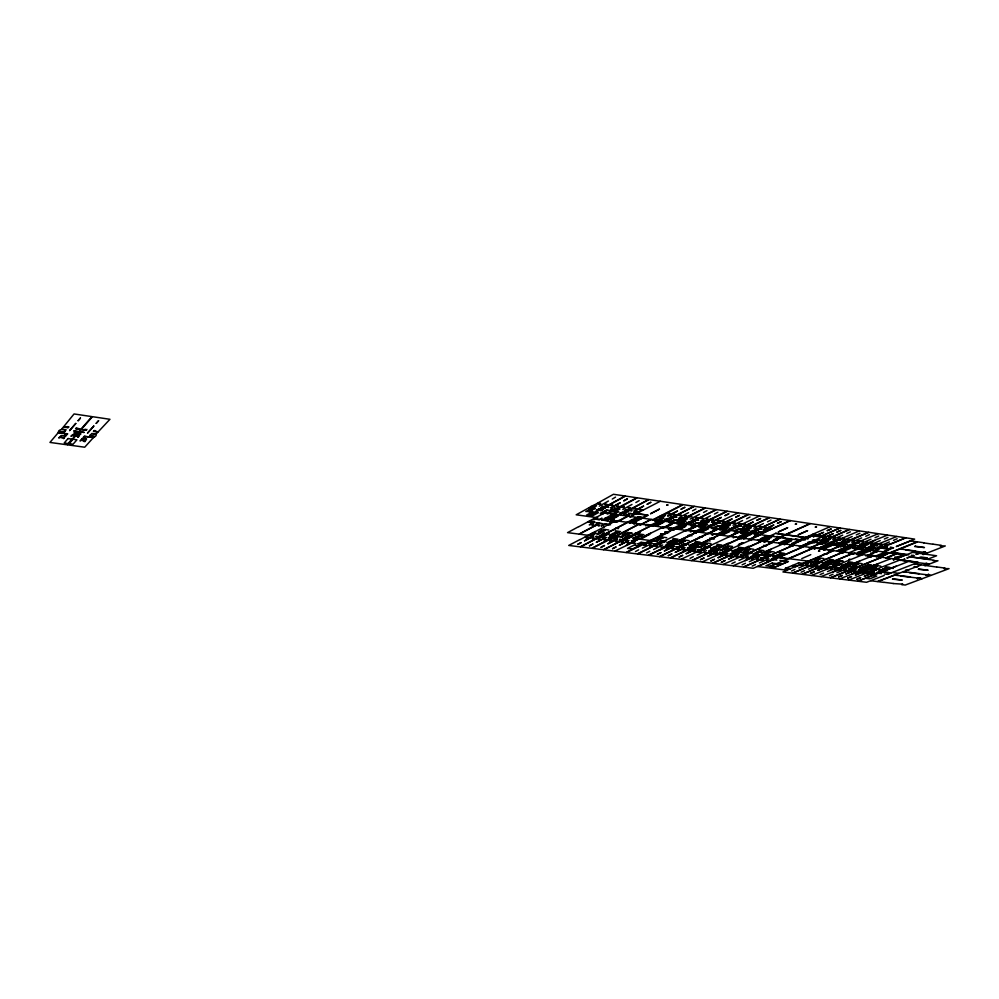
<?xml version="1.0" encoding="UTF-8"?>
<svg xmlns="http://www.w3.org/2000/svg" width="999" height="999" viewBox="0 0 999 999"><rect width="100%" height="100%" fill="white"/><g stroke="black" fill="none" stroke-linecap="round" stroke-linejoin="round"><path stroke-width="1.5" d="M61.701 435.714L60.39 437.25L64.361 437.799L63.636 438.648L63.724 437.899L60.24 437.412L58.666 437.962L61.476 435.489L65.834 436.101L64.56 436.925L65.185 436.201M64.211 435.864L65.984 433.816L58.192 432.704L49.95 442.432L67.283 444.817L74.975 436.039M64.71 435.939L66.783 434.99L65.672 434.827L66.483 433.878L67.745 433.866L58.329 432.53C58.167 426.486 73.714 431.718 61.576 429.195L63.387 427.048L68.094 427.734L68.881 426.81L67.907 427.46L66.896 427.31L67.12 426.548L66.521 427.26L63.574 426.835L74.051 413.948L91.958 416.62L80.857 429.32L77.735 428.871L77.835 428.096L76.361 428.671L76.336 427.884L75.537 428.796L80.669 429.533L78.809 431.655L73.701 430.931L78.659 431.83L75.912 434.977L72.415 434.665L75.762 435.139L75.087 435.914L71.741 435.439L70.954 436.338L72.128 435.639M75.549 435.976L76.224 435.214L79.595 435.489L76.374 435.04L79.121 431.905L84.241 432.43L79.271 431.73L81.131 429.607L86.114 430.319L86.913 429.408L85.802 430.032L84.94 429.907L85.177 429.158L84.565 429.845L81.331 429.383L92.432 416.683L109.94 419.293L98.214 431.818L95.342 431.393L95.592 430.656L93.981 431.206L94.231 430.457L93.419 431.368L98.027 432.03L96.129 434.128C83.029 433.304 103.072 432.542 93.494 437.512L84.241 436.201L85.202 436.526L83.267 437.312L84.216 437.637L83.392 438.561M78.284 436.513L77.61 437.275L78.884 436.451L75.437 436.113L67.757 444.88L84.715 447.215L93.344 437.674L85.689 436.6L83.879 438.636M82.617 438.648L81.493 439.298L82.28 438.411L86.576 439.011L84.927 441.62L83.953 441.483L84.553 440.821L81.119 440.334L80.032 440.946L80.782 440.097L84.703 440.646L86.051 439.135M589.61 509.877L587.574 510.988L590.197 511.363L589.073 511.975L589.647 511.438L585.789 511.513L589.585 509.715L592.457 510.127L590.946 510.726L591.895 510.202M591.396 509.977L594.105 508.479L588.985 507.754L576.186 514.797L587.662 516.383L599.7 510.052M591.72 510.014L595.404 508.503L589.21 507.629L590.521 506.905L593.756 507.367L595.641 506.331L593.681 507.242L590.684 506.818C591.982 504.095 600.911 506.593 593.893 505.219L596.703 503.671L599.787 504.12L600.761 503.421M597.514 509.74L596.166 510.252L597.352 509.602L602.072 510.277L600.874 510.914M599.562 509.915L600.586 509.365L598.376 509.053L600.811 509.24L602.759 508.179L600.724 507.767L602.921 508.091L604.994 506.968L601.86 506.356L605.219 506.843L608.041 505.307L604.682 504.82L605.894 504.158L605.382 504.72L606.88 504.295L606.281 504.857L608.329 505.144L625.137 496.016L613.461 494.28L596.99 503.521L600.099 503.321L599.175 503.833L599.837 503.921M599.862 509.965L603.246 509.577L601.123 509.278L603.059 508.229L605.357 508.429L603.234 508.129L605.307 507.005L608.803 507.355L605.531 506.88L608.354 505.344L612.849 505.157L608.641 505.194L625.449 496.066L636.887 497.764L619.755 506.793L617.869 506.518M603.408 511.813L602.447 512.337M604.045 511.75L607.105 510.314L612.15 511.038L606.755 513.761M602.597 513.761L604.37 512.812L616.021 514.435L605.007 520.304C592.744 518.806 617.132 522.152 605.332 520.342L608.216 518.818L611.251 519.23M578.721 526.623L567.557 532.629L579.02 534.115L595.104 525.561M578.958 526.66L587.912 521.828L593.493 522.589C579.595 529.408 606.243 518.906 588.136 521.715L593.418 518.868L599.512 519.705L602.085 518.206L599.238 519.517L593.643 518.743L606.156 512.05L603.309 511.65M607.604 513.886L612.524 511.088L617.544 511.8L614.797 513.261M610.901 514.148L613.024 513.011L615.834 513.411L614.31 513.998L615.284 513.486M605.332 518.256L611.45 514.997L614.098 515.359M615.109 513.311L618.818 511.825L612.749 510.964L614.073 510.252L617.245 510.701M612.999 514.697L612.1 515.184L613.548 514.622M595.279 525.474L599.238 523.364C587.424 521.578 611.775 524.887 599.562 523.414L595.604 525.524M595.441 525.611L579.345 534.153L591.246 535.726M608.616 518.706L615.759 515.122L618.331 515.484L610.576 519.742L617.707 516.121M620.841 513.036L619.48 513.536L620.691 512.899L625.312 513.548L623.776 514.148L624.812 513.598M598.626 525.924L599.75 525.486L591.845 525.124L592.894 524.562M620.042 514.685L623.888 512.649L621.952 512.225L624.113 512.537L626.073 511.488L624.088 511.088L626.248 511.401L628.334 510.302L625.274 509.702L628.571 510.177L631.418 508.666L628.121 508.191L630.319 507.679M612.974 518.731L617.744 516.196M623.151 513.249L626.498 512.874L624.412 512.574L626.385 511.538L628.633 511.738L626.548 511.438L628.633 510.339L632.067 510.676L628.87 510.214L631.73 508.703L636.163 508.516L632.017 508.553L648.988 499.562L682.779 504.595L652.11 520.104M579.932 539.547L568.731 545.442L580.207 546.865L596.278 538.523L593.319 538.723M588.336 535.127L590.721 533.866L594.143 534.203L592.257 535.189M590.896 533.778L592.22 533.079L598.451 533.891M595.204 531.518L592.444 532.966L597.602 533.641L600.362 532.192L598.551 531.955L601.373 530.194M603.846 526.96L615.721 520.716L627.447 522.327L603.995 534.502L601.773 534.215M580.169 539.585L584.952 537.062L586.888 537.312L585.976 537.787M595.454 531.543L604.095 526.997M626.56 515.072L625.262 515.534L629.245 515.297L616.458 521.865L610.963 521.116C621.765 515.984 599.325 524.487 615.908 521.94M627.185 515.009L629.47 513.324L635.451 514.173M627.509 515.047L630.269 513.598L635.214 514.298M626.723 516.471L628.783 515.384M586.226 537.824L587.787 537.425M592.007 535.164L593.731 534.253M603.284 529.195L608.741 530.032M586.888 537.899L588.324 537.312L585.239 536.913L588.011 535.452L591.021 535.851M617.257 521.977L628.109 516.133L639.51 517.732L629.345 523.001M629.77 516.982L660.327 501.248M602.322 531.655L599.025 531.868L604.919 530.519M604.582 530.469L601.336 530.656L602.26 530.169L601.598 530.082M630.469 516.995L632.579 515.746M602.659 531.693L599.425 532.892L600.174 532.991M592.994 538.686L593.906 538.211L592.007 538.561L596.565 538.374L599.35 536.925L595.991 536.488M604.033 533.041L602.809 533.678L605.032 533.966M604.358 533.091L603.321 533.628L605.207 533.878M615.584 528.196L618.556 528.596M628.808 521.478L634.977 518.281L637.574 518.643M602.447 537.137L609.228 533.628M629.67 523.039L631.605 522.04L634.577 522.452M615.222 530.781L620.616 531.605M632.017 521.928L638.186 518.731L640.784 519.093M632.479 522.714L639.66 519.168L635.339 518.568L638.511 516.92L642.881 517.532L647.589 515.259L636.525 513.686M632.517 523.001L634.79 521.678M633.603 522.702L648.151 515.184L633.666 513.036L635.589 512.025L634.078 512.974L636.962 513.386M605.444 537.562L596.266 542.307L605.694 537.587M633.903 524.25L636.475 522.939M611.063 536.513L609.078 537.375L610.988 536.388L617.732 537.262L615.571 538.211M614.01 536.9C612.699 539.435 603.858 537.162 610.776 538.399L607.966 539.835L603.983 540.097M614.185 536.813L615.509 536.126L609.378 535.327L613.598 533.141L612.949 533.691L615.234 533.99L617.332 532.917L614.71 532.567L615.871 531.967L615.272 532.492L619.143 532.392L610.664 535.339L621.166 536.713L623.95 535.289L622.177 535.052L625.037 533.329M615.746 536.001L639.26 523.938L627.772 522.365L605.519 533.916L608.441 533.628M603.458 542.544L592.132 548.339L603.384 549.737L619.617 541.52L616.695 541.72M611.962 538.186L614.373 536.938M614.547 536.85L615.884 536.176L621.977 536.962M616.108 536.051L618.893 534.627M627.634 530.144L639.622 523.988L651.111 525.574L627.422 537.562L625.249 537.287M603.696 542.569L608.528 540.097L610.414 540.334L609.502 540.796M619.143 534.652L627.872 530.182M639.61 525.037L651.023 519.343L639.835 517.782L631.78 521.953L634.989 522.39L633.903 522.952M614.722 537.912L617.257 536.625M609.752 540.834L611.313 540.447M640.384 525.137L651.336 519.393L662.512 520.954L652.26 526.136M626.972 532.342L632.317 533.166M610.389 540.921L611.838 540.334L608.816 539.947L611.625 538.511L614.572 538.886M652.921 520.217L657.941 517.507L662.762 518.181L655.019 521.028M625.911 534.752L622.652 534.964L628.521 533.641M628.196 533.591L624.987 533.778L625.923 533.291L625.274 533.204M626.236 534.802L623.001 535.988L623.726 536.076M627.597 535.127L631.518 533.129M645.741 525.874L648.326 524.562M655.019 521.178L658.104 521.003L657.479 521.515L658.641 520.929L656.168 520.579L658.266 519.517L660.426 519.83L659.74 520.367L664.01 518.206L658.179 517.382L664.51 516.133L662.512 517.007L659.702 516.608C660.901 514.06 669.667 516.346 662.986 515.084L665.871 513.611L670.017 513.386L666.171 513.461L683.141 504.645L694.105 506.281L676.835 514.985L674.05 514.585L674.612 514.048L673.376 514.685L676.535 515.134L673.626 516.608L670.466 516.158L673.388 516.72L671.266 517.794L669.193 517.494L671.091 517.882L669.093 518.893L667.02 518.593L668.855 519.005L655.556 525.711M616.383 541.683L617.295 541.221L615.421 541.558L619.904 541.371L622.727 539.947L619.43 539.51M627.522 536.126L626.298 536.75L628.471 537.037M627.847 536.176L626.798 536.7L628.646 536.95M651.785 524.65L658.016 521.49L660.564 521.853M622.964 539.822L625.037 538.773L622.877 538.486M623.264 539.86L627.609 538.998L625.524 538.723L627.497 537.724L629.82 537.874L627.722 537.599L628.771 537.075L632.167 536.738L628.945 536.987L651.423 525.611L662.674 527.16M632.642 535.789L637.886 533.141L635.352 532.804M624.575 539.997L639.535 532.43M625.087 540.072L627.822 538.686M634.665 535.227L640.134 532.467M652.572 526.186L654.532 525.199L657.442 525.599M665.858 519.38L664.497 519.867L665.734 519.243L670.167 519.88L668.631 520.454L669.68 519.917M654.932 525.087L661.163 521.928L663.711 522.29L656.518 526.061L657.841 525.536L654.707 525.112L662.837 521.003L673.788 522.539L671.965 523.451M638.661 533.891L643.943 534.702M655.844 525.761L669.155 519.055L671.378 519.218L669.38 518.931L671.378 517.919L673.551 518.119L671.565 517.832L673.688 516.77L676.997 517.082L673.925 516.645L676.822 515.184L681.156 514.997L677.122 515.034L694.392 506.318L705.144 507.929L687.574 516.533L685.789 516.283M634.153 541.271L663.036 527.21L674.225 528.746L650.399 540.521M647.152 535.689L649.787 534.378M642.27 538.274L646.103 536.363M662.275 528.134L671.728 523.414M672.277 523.488L674.1 522.577L685.052 524.113M663.036 528.246L672.502 523.526M668.019 526.286L671.74 524.425M674.213 523.189L679.745 520.579L674.987 519.917L672.177 521.328L673.85 521.565L670.729 523.364L671.053 522.814L668.918 522.514M677.047 524.1L684.814 521.303L680.082 520.629L677.484 522.077M641.096 542.382L637.837 543.856L642.17 544.405L632.579 549.025L627.522 548.389L634.078 545.129L639.148 545.779M668.294 528.958L671.203 527.709L668.593 529.008M679.457 524.587L680.619 524L678.209 523.663L680.307 522.614L682.429 522.914L681.73 523.451L686.026 521.328L680.319 520.516L686.625 519.293L684.615 520.142L681.855 519.755C683.029 517.257 691.733 519.48 685.164 518.256L688.074 516.795L691.945 516.545M661.538 533.778L660.464 534.315L663.711 534.64L667.782 532.629L664.71 532.217M660.863 534.265L661.763 533.816M674.313 527.747L680.594 524.65L683.091 524.987L676.798 528.096M645.192 542.919L642.345 544.318L638.249 543.793M650.162 540.634L645.416 542.832L641.033 542.27M637.861 546.903L626.373 552.584L637.287 553.933L653.758 545.891L650.886 546.103M638.099 546.94L643.006 544.517L644.83 544.755L643.905 545.204M646.49 542.644L648.938 541.433L652.197 541.758L650.024 542.669M649.113 541.346L650.474 540.684L656.38 541.458M650.699 540.571L653.533 539.173M653.771 539.198L674.55 528.796L685.676 530.319M687.811 522.477L686.45 522.964L692.032 522.964L690.796 523.563M646.977 542.894L662.462 535.452M677.384 528.171L683.678 525.074L686.163 525.424L679.133 529.17L680.244 528.621L677.16 528.196M689.722 522.639L690.784 522.115L688.748 521.828L691.021 521.99L693.031 521.003L691.171 520.629L693.219 520.916L695.354 519.855L692.494 519.293L695.591 519.742L698.526 518.294L695.416 517.857L696.678 517.232L696.103 517.757L698.825 518.156L716.221 509.577L705.494 507.979L688.373 516.645L691.108 516.433M644.143 545.242L645.691 544.855M661.588 536.938L666.758 537.737M685.726 524.9L679.595 527.922L682.005 528.246L685.689 526.448M644.767 545.317L646.216 544.742L643.294 544.368L646.141 542.969L648.988 543.331M660.027 537.949L656.705 539.585L658.428 539.81M651.76 543.543L642.394 548.139M660.376 539.298L657.18 539.497L663.011 538.199M662.699 538.161L659.552 538.336L660.501 537.874L659.864 537.787M660.701 539.335L655.606 541.208L633.953 538.386L642.457 535.476L638.623 535.576M649.637 545.941L654.045 545.754M696.79 523.001L691.745 524.85L695.129 524.7M650.024 545.991L651.498 545.604L650.574 546.053M661.862 540.634L660.626 541.246L662.737 541.52M662.175 540.671L661.113 541.196L662.911 541.433M692.295 526.223L695.591 524.612L693.955 524.388M657.866 544.305L663.011 541.783M684.49 531.181L694.03 526.523M694.255 526.56L696.091 525.661L685.364 524.15L673.713 529.707L670.629 529.283M658.154 544.343L663.311 541.833M685.239 531.281L696.403 525.699L707.13 527.21L665.696 547.252L668.568 547.614L667.107 548.176M691.67 528.771L701.785 523.701L706.418 524.363L698.638 527.11M688.036 530.182L701.448 523.651L696.053 522.739L701.685 523.538L703.059 522.877L700.124 522.452L702.097 521.49L700.524 522.402L703.234 522.789L705.868 521.353L703.146 520.966L706.106 521.241L709.053 519.805L706.256 519.405L707.517 518.793L706.78 519.293L709.352 519.667L727.047 511.188L716.52 509.615L699.1 518.194L703.084 518.156L698.801 518.344L695.878 519.78L698.651 520.329L695.641 519.905L693.493 520.954L695.454 521.228L691.308 522.027L693.019 522.427L691.071 522.152L677.372 528.721L674.337 528.296M672.926 538.436L678.034 539.235M690.384 531.98L693.019 530.706M668.244 543.943L666.47 544.805M696.378 530.794L702.709 527.734L705.157 528.071M709.327 525.511L707.966 525.986L712.999 526.023M671.053 544.318C669.817 546.703 661.126 544.605 667.757 545.754L664.884 547.14L661.013 547.402M671.228 544.23L672.589 543.568L666.758 542.807L671.091 540.709L670.391 541.233L672.564 541.52L674.712 540.484L672.227 540.159L673.413 539.585L672.777 540.084L676.523 539.984L668.006 542.819L677.971 544.13L680.831 542.757L679.133 542.532L682.492 540.921M672.827 543.456L696.877 531.855L685.976 530.357L637.574 553.97L648.289 555.294L664.597 547.29L661.862 547.502M660.227 549.75L648.626 555.332L659.328 556.655L675.948 548.738L673.101 548.938M660.451 549.775L665.409 547.39L667.195 547.614M669.043 545.754L685.739 537.699M687.287 536.962L690.022 535.639M696.003 532.754L698.988 531.318L701.785 531.705M707.142 527.897L700.973 530.869L703.333 531.193L708.279 528.821M666.258 548.064L668.044 547.727M684.078 539.922L689.135 540.709M672.414 545.579L674.6 544.667L668.194 543.831M682.779 542.245L679.607 542.445L685.426 541.171M685.114 541.121L681.992 541.296L682.342 540.759M683.091 542.282L679.832 543.431L680.519 543.518M671.877 548.788L676.236 548.601L679.12 547.227L675.986 546.815M672.265 548.838L673.726 548.451L672.789 548.901M713.586 529.195L718.156 526.023L722.727 526.66L711.051 532.217M684.49 543.593L682.929 544.155L684.989 544.43M715.871 529.57L679.357 547.115L676.223 546.703M716.096 529.607L717.956 528.721L707.429 527.247L699.163 531.231L702.185 531.643L701.073 532.18L708.166 528.496L705.731 528.159M678.333 549.612L679.57 549.025L676.523 548.638L679.407 547.265L682.692 547.539L679.645 547.152L683.94 546.303L681.955 546.053L683.965 545.092L686.188 545.229L684.203 544.979L685.277 544.467L688.598 544.143L685.464 544.38L708.428 533.441L719.105 534.902M695.641 539.672L700.998 537.112M706.992 534.253L718.244 528.771L728.758 530.232M679.695 547.127L684.902 544.655M695.179 541.396L700.187 542.17M719.804 530.069L727.597 527.347L723.051 526.71L711.388 532.267M712.037 534.952L714.984 533.741L712.337 534.989M690.321 546.815L688.536 547.664M717.994 533.766L724.375 530.756L726.773 531.093M730.419 528.483L729.058 528.958L734.015 528.995M706.905 540.534L689.997 548.488L687.25 548.126L689.76 548.601L686.862 549.962L683.029 550.212M707.08 540.459L711.226 538.498M718.256 535.189L733.341 528.134L731.63 527.734L735.626 527.047L733.853 526.685L737.986 525.949L735.252 525.399L738.224 525.824L741.196 524.425L738.211 524L739.497 523.401L738.885 523.913L741.495 524.288M682.142 552.522L670.441 558.029L680.931 559.328L738.011 532.667M682.367 552.559L687.349 550.199L689.11 550.424L688.174 550.874M690.908 548.389L693.406 547.215M693.581 547.14L694.967 546.49L700.636 547.227M695.192 546.378L698.076 545.017M698.301 545.054L719.442 534.952L730.119 536.426M688.398 550.899L689.934 550.536L688.998 550.973M694.355 548.414L696.553 547.514L690.272 546.703M706.118 542.844L711.063 543.618M689.223 551.011L690.459 550.424L687.649 550.062L690.546 548.701L693.281 549.05M704.72 545.142L701.585 545.342M707.08 544.03L703.995 544.205M705.032 545.179L701.76 546.303L702.434 546.391M707.379 544.068L703.758 544.318M734.465 532.117L739.11 528.983L743.593 529.607L731.842 535.089M693.668 551.573L697.976 551.386M694.043 551.623L695.516 551.248L694.567 551.698M706.043 546.428L704.782 547.015L706.805 547.277M694.867 551.735L697.689 551.535M706.343 546.465L705.257 546.965L706.992 547.202M700.549 549.825L711.026 544.942M727.609 537.075L737.287 532.567M737.499 532.592L739.372 531.718L729.058 530.282M737.799 532.629L739.66 531.768L749.962 533.204L738.373 538.548M729.994 535.951L743.918 529.657L748.363 530.294M700.836 549.862L711.313 544.979M740.559 532.966L749.537 530.307L744.155 529.545L750.361 528.371L745.729 528.808C746.815 526.485 755.356 528.508 749.088 527.385L752.06 525.986L755.806 525.749M716.995 544.293L721.89 545.054M740.534 533.104L743.481 532.942M733.266 537.849L735.938 536.613M740.921 535.626L745.928 533.316L748.214 533.641M739.198 536.688L745.616 533.716L747.976 534.053M751.111 531.406L750.024 531.905M711.95 549.625L709.927 550.437L711.912 549.512L718.056 550.324L715.858 551.198M740.296 537.375L754.008 531.056L752.334 530.669L756.305 529.994L754.57 529.632L758.678 528.896L755.993 528.371L758.915 528.783L761.912 527.41L758.99 526.985L760.276 526.386M712.412 550.524L715.247 549.213M720.891 546.615L727.959 543.356M753.184 531.593L756.355 531.243L754.52 530.981L756.568 530.032L758.603 530.207L756.755 529.945L758.94 528.933L762.025 529.233L759.19 528.821L762.175 527.447L766.308 527.26L764.547 527.597M715.534 549.25L708.391 552.734L704.382 552.947L708.091 552.859L691.508 560.639L681.218 559.365M728.259 543.394L716.445 549.15L711.812 548.538L719.742 545.854M714.647 549.974L711.912 551.111M714.822 549.9L716.208 549.263L710.614 548.526L715.009 546.49L714.285 547.002L716.37 547.277M703.621 555.257L691.832 560.676L702.122 561.95L751.96 539.423L762.212 540.821L737.612 551.91L733.079 551.323L741.008 548.663M703.845 555.282L708.878 552.959L710.601 553.184L709.64 553.621M712.462 551.186L714.972 550.024M715.159 549.937L716.545 549.3L722.115 550.024M719.68 547.852L716.783 549.188L721.39 549.787L726.073 546.69M719.904 547.889L741.208 537.937L751.673 539.373M754.632 531.905L753.546 532.405L755.094 531.855L750.998 531.281M744.43 537.412L750.873 534.453L748.526 534.128M709.864 553.646L711.413 553.284M710.451 553.721L711.925 553.184L709.165 552.834L712.087 551.485L714.772 551.835M727.709 545.716L732.554 546.465M743.381 539.235L746.328 538.049M726.236 547.964L723.264 549.113L723.925 549.2M728.608 546.878L725.561 547.052L725.936 546.528M754.495 535.052L755.456 534.615M755.694 534.502L757.866 533.516L754.869 533.703M726.523 548.001L723.126 548.164L728.895 546.915M754.944 534.977L759.665 531.88L764.06 532.504L753.296 537.3M715.047 554.308L719.305 554.133M715.409 554.358L716.87 553.995L715.921 554.42M727.472 549.238L726.211 549.812L728.184 550.074M790.172 520.579L772.14 528.696L770.491 528.459M716.221 554.457L719.005 554.27M727.771 549.275L726.685 549.775L728.371 549.999M738.361 544.58L742.444 542.719M726.548 550.087L731.817 547.689M748.526 539.947L758.266 535.489M758.491 535.526L760.364 534.665L750.261 533.254L741.87 537.112L744.767 537.512L743.643 538.036M739.073 544.667L743.144 542.807M750.474 538.773L790.334 520.604M726.835 550.124L732.105 547.727M738.373 547.127L743.169 547.877M761.138 538.424L766.171 536.151L768.418 536.463L762.112 539.31M759.977 539.56L766.445 536.625L768.755 536.95L762.274 539.872M733.154 552.385L731.343 553.209M758.628 541.096L775.661 533.404L785.152 534.752L780.094 537.012L776.785 536.55L779.919 537.087L774.6 539.472M731.817 553.858L734.44 552.672M736.787 551.46L748.888 546.153M759.09 541.383L771.041 536.163L780.956 537.549L779.058 538.399M762.824 539.947L769.292 537.025L771.59 537.35L764.31 540.871L765.446 540.359L762.599 539.972M732.692 554.008L735.801 552.734M735.976 552.647L737.374 552.022L731.88 551.298L736.313 549.3M724.687 557.929L712.811 563.274L722.901 564.522L740.172 556.98L742.756 557.317M724.899 557.954L729.969 555.669L731.655 555.894M733.591 553.908L736.126 552.772M736.3 552.697L737.699 552.06L743.156 552.772M740.858 550.636L737.936 551.96L742.469 552.547L747.09 549.325M741.083 550.674L762.537 540.871L772.789 542.282L748.064 553.309L746.116 553.059M730.706 556.318L732.454 555.993L731.493 556.418M736.937 553.933L738.761 553.121M748.875 548.526L753.621 549.263M765.396 540.983L769.155 539.298M731.718 556.443L732.966 555.881L730.269 555.531L733.216 554.208L735.838 554.557M737.15 553.958L739.148 553.059L733.116 552.272M763.998 542.057L766.957 540.884L764.272 542.095M747.602 550.786L744.255 550.948M749.999 549.712L746.69 549.85M736.001 556.992L740.197 556.818L743.156 555.494L740.197 555.119M775.324 539.36L780.269 537.137L784.802 537.774M788.686 533.379L785.738 534.69L805.082 537.437M797.914 529.27L810.526 523.613L829.944 526.51M736.35 557.042L737.811 556.68L736.862 557.105M788.91 533.416L798.114 529.295M748.488 551.997L747.202 552.559L749.15 552.822M737.15 557.142L739.897 556.942M748.775 552.035L747.677 552.522L749.337 552.734M769.043 542.744L778.845 538.361M769.742 542.844L781.243 537.587L791.146 538.973L779.407 544.168M759.327 549.912L764.023 550.649M780.356 542.357L786.862 539.485L789.123 539.797M758.366 554.62L753.92 554.033L761.862 551.423M753.945 555.094L752.122 555.894M780.706 543.756L782.754 542.857L785.339 543.206M745.341 560.551L733.079 565.784L723.176 564.56M761.625 553.371C763.798 556.593 743.606 556.668 753.171 556.793L750.212 558.091L746.29 558.316L749.912 558.229L745.029 560.501M745.566 560.576L750.661 558.329L752.322 558.541L751.348 558.965M761.837 553.396L771.041 549.338M784.465 543.931L791.245 540.934M751.56 558.99L753.096 558.641M752.135 559.065L753.608 558.528L750.961 558.191L753.92 556.893L756.505 557.217M757.604 556.605L759.839 555.756L753.92 554.982M767.944 552.222L764.497 553.746L766.058 553.946M769.63 551.286L774.275 552.01M784.302 544.842L787.012 543.643M767.994 553.471L764.959 553.658L770.679 552.447M770.391 552.41L767.419 552.584L767.831 552.072M768.281 553.508L763.124 555.244L758.691 554.657M756.543 559.627L760.701 559.44L763.673 558.141L760.776 557.767M756.892 559.677L758.353 559.315L757.392 559.74M791.058 544.68L801.136 540.384L791.42 539.01L782.929 542.769L785.726 543.156L784.577 543.656L791.92 540.184L789.66 539.872M797.077 540.946L799.575 539.847L795.479 539.273M769.292 554.607L767.806 555.257L769.705 555.506M790.471 545.354L812.175 535.726L821.827 537.112L799.287 546.89M757.667 559.777L760.401 559.577L743.293 567.045L733.391 565.821M769.367 554.732L768.268 555.219L769.892 555.432M805.556 537.425L808.216 537.812L810.251 536.913M768.368 556.093L764.385 556.755M768.631 556.131L766.558 557.042L768.381 557.28L764.173 558.079L766.995 558.441L763.935 558.179L760.963 559.477L763.785 559.84L761.738 560.289M813.336 536.713L823.601 532.355L813.536 536.75M779.869 552.647L784.477 553.359M773.201 556.693L782.904 554.07L779.382 554.158L780.094 553.696L778.858 554.233L781.106 554.532L776.385 555.307L777.022 555.394M819.442 536.863L821.465 535.976L818.705 535.589L820.017 535.014M819.692 536.9L825.449 535.801M813.935 540.284L813.099 540.796M774.337 557.742L772.502 558.541M799.562 546.928L811.363 541.808L820.891 543.144L809.065 548.226M776.885 558.066C775.798 560.227 767.357 558.416 773.501 559.415L766.857 560.951M816.558 540.721L817.157 540.809M818.156 540.034L823.164 540.746L824.587 540.134L821.977 539.76L824.025 538.873M815.559 541.495L818.768 540.259L822.926 540.846L817.182 543.206M773.688 559.602L778.758 557.405L808.291 561.126L833.353 550.586L813.86 547.914L801.136 553.359M778.995 557.305L803.908 546.553L813.536 547.864L769.605 566.658L775.486 567.032L788.461 561.513L779.869 560.402M776.847 560.114L773.501 559.677L757.629 566.533L786.75 570.179M810.963 547.689L822.939 542.532M824.4 542.744L827.609 541.508M823.7 543.369L824.749 542.932M823.963 543.406L825.249 542.857L822.889 542.669M826.61 542.282L826.011 542.195M828.208 541.595L823.463 540.784L829.545 539.66L825.074 540.097C826.048 537.937 834.377 539.76 828.483 538.736L835.127 537.187M788.873 558.603L791.845 557.33M792.07 557.355L801.348 553.384M814.123 548.913L817.107 547.789L814.385 548.951M829.769 542.519L828.658 542.994M819.979 547.552L832.579 542.182L831.043 541.82L834.927 541.171L833.341 540.846L837.349 540.147L834.889 539.647L837.599 540.034L840.646 538.736L837.949 538.349L840.047 537.899M819.929 547.814L832.829 542.207L834.777 542.345L833.079 542.107L835.176 541.208L837.075 541.371L835.364 541.133L837.599 540.184L840.471 540.447L837.849 540.072L859.39 530.894L868.568 532.255L850.161 539.922L847.914 539.597M787.924 561.538L781.68 564.198L777.135 563.623M819.879 549.125L830.981 544.555L840.321 545.866M822.602 548.189L829.182 545.392L831.355 545.691L823.925 549.063L825.074 548.576L822.389 548.201M831.543 545.129L830.319 545.654L831.568 545.279M835.601 543.406L836.2 543.493M837.212 542.732L842.132 543.431L843.568 542.819L840.996 542.457L843.056 541.583M834.015 544.23L832.716 544.642L836.288 544.418L833.641 545.429M834.59 544.168L837.811 542.957L841.895 543.531L836.126 545.854M823.476 550.199L826.473 549.075L823.738 550.237M836.812 545.953L842.182 543.568L846.24 544.143M798.626 562.924L784.989 568.581M828.246 550.849L838.198 546.653M841.845 545.192L838.348 546.778M828.895 550.936L840.596 545.904L849.949 547.215L839.06 551.76M843.268 545.392L846.49 544.18M843.606 545.579L841.782 545.317M840.421 547.065L841.645 546.54M845.466 544.942L844.879 544.855M847.077 544.268L842.432 543.468L848.476 542.357L844.043 542.782C844.992 540.671 853.271 542.445 847.464 541.446L854.083 539.922M802.746 563.461L796.453 566.083L792.369 565.559M808.054 561.238L802.921 563.374L798.463 562.799M804.195 563.036L806.78 561.962L809.627 562.225L807.579 563.086M806.955 561.875L813.486 561.95M811.613 559.927L808.628 561.176L812.861 561.725L818.031 560.052M820.941 556.018L833.728 550.649L843.293 551.96L818.081 562.449L816.27 562.212M795.304 566.883L800.474 564.71L802.047 564.922M804.395 563.074L806.493 563.536M811.812 559.952L821.141 556.043M848.588 545.167L847.214 545.604L851.797 545.629M801.073 565.322L802.796 565.009L801.822 565.422M807.379 563.049L809.24 562.275M819.567 557.917L823.988 558.603M802.022 565.446L803.308 564.91L800.773 564.585L803.783 563.324L806.243 563.648M837.287 550.724L878.296 533.703L887.299 535.052M839.172 550.461L845.778 547.702L847.914 548.001M820.466 559.04L817.294 559.165M839.335 551.798L844.217 551.211L841.595 550.849L850.211 547.252L859.39 548.538L848.675 552.859M806.018 565.958L807.816 565.659L806.83 566.058M850.236 547.752L849.262 548.301M854.307 546.053L854.894 546.128M855.918 545.379L860.751 546.053M852.709 546.853L851.41 547.252L854.944 547.04L852.646 547.989M807.105 566.096L809.764 565.909L792.407 573.126L782.954 571.952L796.315 566.171L792.182 565.646M818.955 561.238L817.382 561.738L819.205 561.975M853.283 546.803L856.505 545.591L860.514 546.166M843.93 551.123L850.536 548.364L848.413 548.064M852.284 548.039L854.507 547.115M813.323 564.423L815.546 563.498L813.723 563.261M813.573 564.46L817.831 562.549L816.021 562.312M842.569 552.809L845.579 551.698L842.831 552.847M829.332 559.215L833.715 559.902M854.719 548.451L868.506 542.732L866.108 542.395L867.432 541.845M854.083 549.088L857.816 547.44M860.389 547.802L858.091 548.751L863.985 547.552M822.165 564.073L831.668 560.139M857.716 549.375L859.652 548.576L868.818 549.862M861.8 548.001L864.772 546.765L860.801 546.203M823.438 564.123L821.578 564.897M863.66 547.365L865.034 546.803M860.151 549.138L857.866 548.951M865.596 546.878L861.038 546.103M822.701 565.634L825.861 564.435M826.048 564.36L827.484 563.773L822.452 563.111L827.259 561.263L826.285 561.85M814.422 569.318L802.222 574.338L811.488 575.486L862.886 554.645L872.102 555.919M814.622 569.343L821.378 567.395M823.401 565.721L826.161 564.472M826.348 564.398L832.791 564.46M831.018 562.474L828.034 563.711L832.179 564.248L836.038 563.136M831.218 562.499L853.246 553.321L862.636 554.607M867.045 547.777L865.933 548.239M852.559 554.183L855.306 553.046L852.297 554.145L849.362 553.746M820.391 567.794L822.102 567.494L821.128 567.894M857.105 552.672L896.84 536.463L914.647 539.123L896.253 546.553L910.601 540.896L916.995 541.833L879.52 556.893M826.71 565.559L828.571 564.797M838.96 560.489L843.293 561.163M821.315 567.919L822.614 567.395L820.129 567.07L823.151 565.834L825.561 566.146M826.91 565.584L828.958 564.747L823.426 564.023M858.054 553.071L864.684 550.337L866.782 550.636M870.204 548.226L869.093 548.676L870.641 548.176L866.982 547.664M837.349 562.599L834.165 562.749M839.797 561.588L836.663 561.725M833.94 564.148L842.307 560.864M857.891 554.333L869.08 549.9L878.084 551.161L865.908 556.006M860.639 553.421L868.581 550.312L870.591 550.599M871.053 549.3L869.754 549.837L873.263 549.612L861.85 554.283M872.676 548.638L874.612 548.151M874.287 547.976L879.033 548.651L880.481 548.051L878.009 547.702L880.082 546.865L878.383 547.652L880.668 547.976L883.478 546.728L881.193 546.403L883.728 546.628L886.812 545.367L884.465 545.029L886.488 544.592M825.249 568.419L829.245 568.244M871.628 549.375L872.989 548.813M825.574 568.468L827.022 568.119M871.877 549.413L874.862 548.189L878.783 548.751L872.976 551.011M826.048 568.518L828.945 568.369M837.949 563.723L836.638 564.26L838.423 564.497M838.211 563.761L837.087 564.223L838.611 564.423M848.925 559.452L849.887 559.065M859.452 555.257L857.117 554.807M892.706 543.069L905.681 537.787M873.563 551.086L880.831 548.014L889.56 549.25L882.629 552.047M883.478 546.94L881.018 547.939L889.759 549.175M905.843 537.812L884.764 546.503L887.599 547.015L883.104 546.878M848.551 561.763L852.834 562.437M840.459 566.445L851.235 563.111L847.864 563.199L848.601 562.762L847.339 563.274L849.45 563.548L845.341 564.223M847.264 563.673L850.249 562.599M867.756 555.681L873.363 553.409L870.678 553.034M876.41 551.985L878.346 551.198L887.349 552.459M839.347 567.782L841.47 568.194L834.902 569.655M842.519 566.608L840.646 567.37M841.72 568.094L850.074 564.984M833.391 571.715L820.841 576.635L811.75 575.511M833.591 571.74L840.334 569.83L839.347 570.229M850.274 565.009L859.689 561.201M871.116 556.718L873.638 555.569M882.579 552.222L893.593 547.764L890.159 547.377L893.156 547.802M839.547 570.254L841.058 569.917M840.072 570.317L841.558 569.817L839.123 569.505L842.157 568.281L844.53 568.593M845.691 568.019L847.939 567.207L842.507 566.508M856.23 563.898L852.709 565.322L854.145 565.509M857.991 563.024L862.237 563.686M876.585 555.619L883.253 552.934L885.301 553.221M856.056 565.059L853.158 565.247L858.765 564.098M858.516 564.073L855.668 564.235L856.155 563.761M876.385 556.868L887.611 552.497L896.453 553.733L894.505 554.507M856.305 565.097L851.136 566.72L847.065 566.196M879.12 555.968L885.788 553.284L887.836 553.571L880.281 556.805M844.118 570.841L845.891 570.541M844.892 570.941L847.764 570.779L830.231 577.809L821.141 576.673M856.855 566.208L855.544 566.733L857.292 566.957M857.117 566.233L855.993 566.695L857.479 566.883M880.057 557.005L887.025 554.208M879.794 557.904L882.816 556.83L830.481 577.834L839.422 578.945L852.022 574.088M867.394 564.273L871.603 564.922M860.027 568.269L868.243 564.984M885.663 557.929L894.317 554.482M869.63 564.735L860.614 567.956M886.288 558.016L896.715 553.771L905.494 554.994L893.431 559.777M860.289 568.294L868.506 565.022M875.074 564.71L860.963 570.379L858.054 570.204L860.139 570.604L857.092 571.815L853.596 572.052M852.209 574.113L858.953 572.215L857.966 572.614M861.438 570.441L863.386 570.891M868.955 567.457L878.421 563.711M858.153 572.639L859.652 572.302M858.665 572.702L860.164 572.215L857.766 571.903L860.813 570.691L863.136 570.991M864.31 570.429L866.57 569.63L861.25 569.043L859.365 569.792M876.672 565.496L880.831 566.158M876.273 566.695L855.256 575.099L865.271 571.141M893.443 559.902L912.537 552.36L918.93 553.259L915.933 554.445L919.567 553.359L936.587 555.769L927.734 559.19L910.738 556.818L913.923 555.569L913.298 555.481L906.855 558.016L910.439 556.93L934.102 560.239M874.924 567.544L871.802 567.694M877.397 566.57L874.325 566.695M862.649 573.214L866.558 573.026M862.961 573.251L864.397 572.914M863.411 573.301L866.245 573.151M875.673 568.668L874.088 569.155L875.811 569.38M900.549 560.489L904.869 559.128L904.257 559.04M885.901 566.72L890.022 567.37M922.289 552.872L923.476 552.41M924.937 551.835L922.539 552.909M940.209 545.854L941.408 545.379L933.078 544.155M924.013 552.335L925.186 551.873M940.459 545.891L945.291 545.953L927.621 552.847L915.171 551.223M887.836 568.081L878.795 570.466L883.553 571.091L878.72 573.164M923.126 554.607L927.334 552.971M890.496 567.994L893.343 568.468M857.829 581.218L875.099 574.288L872.452 574.462L872.939 574.013M857.654 581.193L878.533 573.239L881.543 573.626M887.237 569.855L909.54 561.051L918.318 562.262L887.362 574.375L884.302 573.888M918.855 557.792L920.928 556.98L927.372 557.879L925.299 558.691M882.117 571.74L887.037 569.83M916.757 562.562L929.42 564.048L937.986 560.776L932.916 560.689M917.232 562.375L908.291 561.051M887.299 574.275L890.696 572.964L881.93 571.815M917.057 566.908L917.981 566.433M924.899 565.784L929.132 564.16M902.522 584.14L893.094 583.541M917.144 578.646L918.318 578.209M919.779 577.647L917.394 578.671M925.898 575.349L927.084 574.9M927.384 574.8L928.571 574.35M943.955 568.568L945.166 568.119L936.812 566.982M902.771 584.165L901.622 584.602L905.244 585.052L922.189 578.708M918.855 578.121L920.029 577.684M926.148 575.387L927.334 574.937M927.634 574.825L928.808 574.375M944.205 568.606L949.05 568.643L931.255 575.299L918.768 573.813M930.956 575.412L922.477 578.596L910.002 577.135M615.034 551.173L626.011 552.534L637.262 546.828M702.397 561.987L712.487 563.236L729.208 555.569L725.549 555.656L729.507 555.444L732.454 554.108L730.044 553.658L736.088 554.445M839.709 578.97L848.638 580.082L900.461 559.802L909.327 561.026M848.888 580.107L866.57 582.292L884.24 575.461M770.778 566.346L775.311 566.908L781.493 564.285L776.947 563.698M785.988 568.256L790.109 568.768M865.671 578.309L869.717 578.821L876.785 576.073L872.739 575.561M638.648 549.837L635.451 551.548M649.775 551.236L646.578 552.934M693.331 556.705L690.059 558.354M735.202 561.975L731.867 563.573M745.441 563.261L742.095 564.847M755.531 564.522L752.185 566.096M785.651 568.306L789.934 568.843M794.892 569.467L791.483 571.003M804.52 570.679L801.111 572.202M823.563 573.076L820.129 574.575M832.979 574.25L829.532 575.749M884.177 582.33L893.281 583.466M870.866 580.756L877.222 581.555L921.428 564.885L936.612 567.057M883.99 582.405L877.834 581.63L894.692 575.149L901.16 575.836M903.421 571.803L905.706 572.09M626.148 545.417L630.794 542.944L628.021 543.169M833.104 571.678L838.136 569.542L835.626 569.755M851.735 574.05L856.792 571.94L854.108 572.115L854.582 571.653M653.533 549.55L662.712 544.967M697.14 555.082L706.48 550.624M739.048 560.389L748.538 556.056M749.3 561.688L758.828 557.38M759.402 562.961L768.955 558.691M798.8 567.944L808.466 563.798M808.441 569.168L818.131 565.047M827.497 571.578L837.237 567.519M836.912 572.777L846.69 568.731M632.542 540.409L634.29 539.535L637.35 539.822M877.734 572.165L879.62 571.428L890.858 572.877M635.077 541.171L631.768 542.969L635.951 543.606L631.593 543.056L614.722 551.136L603.683 549.775L619.929 541.558L622.802 541.92L622.202 542.432L623.413 541.82L620.217 541.408L623.026 539.984L626.473 540.272L619.667 539.398M879.282 572.752L876.435 572.577L878.471 572.976L871.94 574.4M596.216 536.363L599.587 536.8L601.648 535.726L599.425 535.439M603.833 537.325L606.58 537.674M611.85 538.386L614.797 538.773M634.34 541.258L631.256 540.859L633.915 541.383L631.081 542.807L627.147 543.056M646.378 542.844L649.225 543.219M650.299 543.331L660.551 544.68L657.205 544.393M668.806 545.754L673.488 546.328M693.518 548.938L690.371 548.501L733.616 528.171L735.739 528.321L733.853 528.059L735.901 527.085L737.961 527.272L736.088 527.01L738.261 525.986L741.395 526.286L738.498 525.874L759.427 516.008L769.542 517.519L751.61 525.736L749.15 525.387L749.899 524.9L748.626 525.499L751.31 525.886L748.326 527.272C741.258 526.498 752.497 527.285 745.404 528.771L742.794 528.396L744.405 527.522L742.407 528.459L745.217 528.858L743.83 529.507L738.423 528.733L735.301 530.194M698.051 549.525L701.123 549.925M701.41 549.962L704.395 550.349L701.173 550.074M715.009 551.723L708.616 551.036L711.313 551.386M719.455 552.297L722.464 552.684M722.739 552.722L725.674 553.096L722.502 552.834M740.446 555.007L743.393 555.394L745.566 554.42L743.631 554.17M754.158 556.78L756.743 557.117M761.013 557.667L763.91 558.041L766.108 557.08L764.198 556.83M782.729 560.439L786.762 560.963M810.564 564.073L816.258 564.81L813.336 564.56L810.314 565.809L812.999 566.158L810.976 566.595M825.811 566.033L820.279 565.322L822.452 565.734L815.858 567.22M829.807 566.558L832.517 566.908M832.766 566.933L835.401 567.282L832.517 567.032M837.974 567.582L844.779 568.493M848.7 568.993L851.36 569.343M851.61 569.368L854.195 569.705L851.36 569.467M867.244 571.391L869.854 571.728M870.092 571.765L872.639 572.09L869.842 571.865M901.348 575.761L910.476 576.947M653.708 543.943L656.905 544.355M668.568 545.866L671.365 546.228M697.814 549.637L700.886 550.037M719.218 552.41L722.227 552.797M810.314 564.173L813.074 564.522L810.064 565.784L807.304 565.422M829.57 566.658L832.267 567.007M848.451 569.093L851.111 569.442M866.995 571.49L869.605 571.828M900.673 576.023L909.814 577.197M654.345 545.791L657.442 546.191L656.218 546.778L656.842 546.291L654.058 545.929M698.264 551.423L701.248 551.81L699.999 552.385M719.58 554.158L722.502 554.545L720.441 555.007M829.495 568.269L832.13 568.606L830.831 569.143M845.416 570.317L848.076 570.654M848.313 570.691L850.898 571.016L849.35 571.503M866.795 573.064L869.33 573.389L868.031 573.901M604.894 539.622L607.679 539.984L591.77 548.301L580.519 546.903L596.59 538.561L599.525 538.936L598.938 539.448L600.137 538.836L596.865 538.411L599.662 536.962L603.159 537.262L599.887 536.838L601.947 535.776L604.258 535.963L602.122 535.689L604.083 534.665L606.443 534.827L604.308 534.552L605.344 534.015L607.554 534.303M628.071 542.594L628.708 542.682M678.209 549.025L676.236 548.776L659.615 556.693L670.104 557.991L686.563 550.099L683.865 550.324M678.97 549.125L677.497 549.512M697.964 551.56L699.912 551.81M700.649 551.91L699.188 552.285M719.28 554.295L721.178 554.545M762.499 559.84L760.664 559.615L743.556 567.082L753.271 568.281L770.217 560.839L767.407 561.013L767.819 560.526M811.762 566.158L810.014 565.933L792.657 573.151L801.922 574.3L819.13 567.107L816.395 567.282L816.845 566.808M829.182 568.394L831.555 568.706M848.001 570.816L849.887 571.053M866.483 573.189L868.768 573.476M742.082 557.779L743.343 557.217L740.471 556.843L743.418 555.531L746.29 555.906L743.668 555.419L747.889 554.62L746.028 554.37L748.089 553.446L750.199 553.583L748.326 553.346L749.425 552.859L751.373 553.109M641.745 537.624L650.561 533.216M746.328 551.361L744.33 551.873L744.979 551.96M756.555 552.697L755.918 552.622L757.492 552.085L752.746 554.02L763.798 555.469M761.3 553.321L783.441 543.743L793.493 545.117L768.606 555.993L766.695 555.744M801.747 558.628L810.776 554.645M815.833 560.489L814.347 560.289L817.756 558.678M835.176 563.024L833.715 562.824L837.137 561.238M845.429 564.373L846.415 563.786L841.583 565.609L846.528 566.258M849.774 564.934L872.389 555.956L881.605 557.217M864.46 566.87L869.417 565.646M868.481 567.395L891.183 558.528L900.224 559.777M872.764 567.956L871.353 567.769L874.824 566.233M882.641 569.255L883.403 568.656M627.547 535.951L631.343 536.451M765.771 554.095L768.593 554.457M863.998 566.982L866.682 567.332M666.058 541.183L663.199 541.47M752.359 552.497L749.612 552.772L773.064 542.32L783.116 543.693M822.302 561.675L819.642 561.938L843.556 551.997L852.946 553.284L827.734 563.673L823.563 563.124L832.117 560.576L828.708 560.676L829.432 560.227L828.183 560.739L830.331 561.026L826.198 561.713M860.339 566.658L857.729 566.92L881.855 557.255L890.896 558.491M657.442 540.496L658.154 540.584M764.997 554.582L765.634 554.657M775.674 555.981L774.787 555.993L775.424 556.081M881.255 569.805L881.006 569.905M599.937 533.116L597.939 533.678L598.676 533.778M623.488 536.201L621.49 536.75L622.215 536.85M657.217 540.609L657.916 540.709M680.282 543.631L678.284 544.168L678.97 544.255M683.416 544.118L685.177 544.343M702.197 546.503L700.199 547.027L700.886 547.115M707.267 547.24L710.376 546.99L707.092 547.315M723.676 549.313L721.69 549.837L722.352 549.925M728.646 550.037L731.718 549.8L728.471 550.112M744.742 552.072L742.756 552.584L743.406 552.672M764.747 554.682L765.396 554.77M817.831 561.7L819.392 561.9M838.86 564.447L841.77 564.223L838.673 564.522M874.537 569.118L875.998 569.305M876.235 569.343L879.095 569.118L876.048 569.418M663.024 541.558L665.134 541.833M821.265 562.25L819.455 562.012L818.331 562.474L820.079 562.712L815.983 563.461L817.544 563.761L813.91 563.186M857.542 566.995L859.29 567.22M774.35 556.705L778.721 557.28L803.621 546.515L793.768 545.154L770.154 555.469L773.164 555.232L768.868 556.031L770.466 556.368L765.246 555.869M842.681 565.621L846.765 566.158M861.45 568.069L865.459 568.593M879.869 570.479L883.803 570.991L896.328 566.108M655.918 541.246L656.618 541.333M659.565 541.758L661.663 542.032M661.962 542.07L663.985 542.332L661.725 542.182M681.855 544.667L683.915 544.942M703.708 547.514L705.731 547.789M706.006 547.827L707.954 548.076L705.769 547.927M725.112 550.312L727.097 550.574M727.384 550.611L729.282 550.861L727.135 550.724M763.411 555.282L764.048 555.357M835.514 564.722L837.299 564.947M837.549 564.984L839.272 565.209L837.299 565.084M854.407 567.182L856.168 567.42M856.405 567.444L858.091 567.669L856.155 567.544M865.746 568.631L869.742 569.155M872.964 569.605L874.674 569.83M874.924 569.867L876.573 570.079L874.662 569.967M601.548 534.34L603.771 534.627L601.81 535.639L599.6 535.352M625.012 537.4L627.185 537.687L625.212 538.686L623.039 538.399M638.698 539.148L632.679 538.361L636.95 536.213M659.328 541.87L661.438 542.145M672.939 543.618L678.733 544.368M681.618 544.78L683.678 545.054M694.617 546.441L688.91 545.691L693.269 543.631L692.557 544.155L694.692 544.43L696.852 543.406L694.417 543.081L695.616 542.519L694.954 543.019L698.663 542.919L690.134 545.716L699.899 546.99L702.784 545.641L701.123 545.417L704.357 543.668M703.458 547.627L705.481 547.902M724.874 550.424L726.86 550.686M745.866 553.159L747.814 553.421L743.805 554.083M772.926 556.868L778.471 557.38L774.312 557.629M779.07 557.667L785.214 558.466M835.264 564.822L837.05 565.059M846.815 566.296L851.735 566.933M854.157 567.282L855.918 567.519M860.364 568.056L865.209 568.693M865.496 568.731L870.329 569.368M872.701 569.705L874.425 569.929M869.18 569.505L871.715 569.83M892.894 572.589L898.95 573.376M657.33 542.857L659.427 543.131M659.727 543.169L661.75 543.431L659.552 543.256M679.595 545.741L681.668 546.016M701.435 548.576L703.458 548.838M703.733 548.876L705.681 549.138L703.558 548.963M722.826 551.361L724.812 551.623M725.087 551.648L726.997 551.898L724.912 551.735M833.154 565.684L836.9 566.171L835.189 565.946M852.035 568.144L853.783 568.369M854.033 568.394L855.718 568.618L853.845 568.468M870.579 570.541L872.289 570.766M872.539 570.804L874.187 571.016L872.352 570.879M657.155 542.944L659.253 543.206M679.42 545.829L681.48 546.103M701.248 548.663L703.271 548.926M722.652 551.448L724.625 551.698M832.966 565.759L834.752 565.996M851.847 568.219L853.608 568.443M870.391 570.616L872.102 570.841M905.668 570.017L908.715 570.417M639.248 535.052L638.074 535.651L640.634 535.988L638.523 537.05L636.276 536.763M738.698 548.214L737.474 548.776L739.809 549.075M885.876 567.694L884.602 568.194L886.637 568.456M718.793 546.166L716.695 545.879L717.369 545.392L716.158 545.953L718.543 546.278M738.011 548.701L740.059 548.963M760.913 551.723L758.903 551.46L759.602 550.986L758.366 551.523L760.664 551.835M866.657 565.684L868.468 565.921M885.114 568.119L886.887 568.356M746.453 549.949L748.775 550.262M817.045 559.265L819.217 559.552M836.413 561.825L838.536 562.112M866.145 565.746L868.218 566.021M874.075 566.795L876.123 567.07M910.089 572.427L919.242 573.626M903.72 571.678L909.902 572.502M735.576 549.8L737.624 550.074M756.443 552.547L758.453 552.809M814.797 560.214L816.695 560.464M864.135 566.695L865.946 566.933M882.579 569.118L884.352 569.343M909.415 572.677L918.556 573.888M914.048 566.508L916.82 566.883M707.205 540.571L710.152 540.971M728.196 543.606L740.871 537.899L730.406 536.463M901.635 560.389L905.344 560.901M914.397 563.923L920.791 564.797M610.576 524.75L604.919 523.976L601.223 526.048L605.182 524.163L609.303 524.725M664.922 532.092L668.806 532.617M688.186 535.239L692.007 535.751M699.387 536.75L702.322 537.15M709.727 538.149L713.473 538.661M763.498 545.417L766.27 545.791M711.525 538.536L714.472 538.936M763.611 545.579L765.983 545.904M824.163 553.758L827.16 554.17M902.159 549.363L899.874 549.05L891.495 552.41L897.664 553.271M894.729 557.504L898.126 557.966M609.802 518.281L612.375 518.643M657.192 524.825L654.732 524.487L660.801 521.416L663.274 521.765M700.411 530.794L698.039 530.457L704.208 527.484L706.58 527.822M721.378 533.678L719.055 533.366L725.262 530.432L727.597 530.756M721.927 533.753L724.25 534.078M739.672 536.213L741.957 536.525M742.494 536.6L744.767 536.913L751.036 534.028L748.75 533.716M791.932 543.406L803.895 538.161L808.104 538.748M820.791 547.427L822.914 547.714L829.307 544.992L827.197 544.692M857.891 552.547L859.927 552.822L866.383 550.174L864.347 549.887M604.757 518.231L608.041 518.681M611.65 519.18L608.379 518.731L616.358 514.485L627.772 516.083M631.455 521.903L627.16 522.027L631.281 521.99M651.236 524.625L654.382 525.062M676.847 528.159L672.664 528.284L676.673 528.246M698.863 531.193L694.73 531.306L698.688 531.281M720.429 534.165L716.345 534.278L720.254 534.24M720.729 534.203L723.688 534.615L722.564 535.139L729.732 531.505L727.347 531.168M738.673 536.675L741.583 537.075M759.465 539.535L762.312 539.935M782.654 542.732L778.708 542.857L782.467 542.807M803.034 545.491L805.244 545.791L812.537 542.619L814.397 542.869M822.127 548.164L818.281 548.289L821.94 548.251M838.685 550.449L841.32 550.811M857.567 553.046L860.164 553.409M860.426 553.446L863.011 553.796M878.658 555.956L874.949 556.081L878.471 556.031M878.92 555.993L881.455 556.343M896.74 558.391L894.717 558.116L901.41 555.469L903.433 555.756M607.879 518.768L603.933 518.831M654.208 525.149L650.374 525.212M676.985 528.284L679.844 528.683M720.554 534.29L723.301 534.665M741.408 537.162L737.761 537.225M744.38 537.562L741.695 537.2L738.673 538.598L741.57 538.985M762.137 540.009L758.541 540.084M762.424 540.047L765.059 540.409M822.214 548.289L824.699 548.626M841.133 550.886L837.711 550.961M859.977 553.483L856.605 553.558M860.239 553.521L862.636 553.846M878.733 556.068L881.081 556.393M587.961 516.421L597.814 517.782M605.207 518.793L610.826 519.567M611.126 519.605L613.886 519.992M618.019 520.554L620.779 520.941M646.303 524.438L649.387 524.862M663.411 526.798L666.445 527.21M691.345 530.631L698.751 531.655L738.186 512.849L748.513 514.385L730.694 522.727L728.171 522.365L728.92 521.878L727.647 522.477L730.394 522.877L727.422 524.288L724.525 524.025L727.185 524.4L724.525 525.811L721.865 525.424M720.004 534.577L724.287 535.164M740.571 537.412L744.767 537.986M757.567 539.747L760.401 540.134M791.395 544.418L794.093 544.78M820.329 548.389L824.874 549.013M837.537 550.761L844.979 551.785M857.379 553.483L863.223 554.295M926.735 563.061L924.325 564.123M697.24 531.905L708.129 533.404M901.935 560.277L906.555 560.914M909.127 561.575L912.187 561.938M751.66 540.372L749.238 540.034L760.651 534.702L770.753 536.126M867.981 556.293L870.866 556.68M670.366 529.395L674.275 529.932M693.693 532.579L696.241 532.929M790.034 545.766L793.106 546.178M868.131 556.443L871.003 556.843M603.408 513.361L600.237 513.536M690.684 525.561L692.782 525.849M712.037 528.546L714.085 528.833M808.104 542.02L810.264 542.332M820.441 543.718L822.289 543.98M861.812 549.537L863.86 549.825M870.341 550.699L867.344 550.824M602.971 513.761L602.497 513.848M614.735 515.447L617.382 515.821M809.577 542.644L811.8 542.957M826.498 545.017L828.671 545.317M867.269 550.699L869.367 550.998M774.088 539.91L777.097 540.322M631.256 520.192L636.063 520.854M773.9 539.984L776.922 540.409M894.817 557.167L898.788 557.704M712.512 525.037L710.277 524.862L712.275 525.149M712.786 525.074L714.71 525.349L712.549 525.187M851.623 544.73L849.625 544.592L851.373 544.83M851.86 544.767L853.533 545.004L851.61 544.867M870.067 547.34L868.106 547.202L869.817 547.44M870.304 547.377L871.952 547.614L870.054 547.477M606.78 510.277L606.043 510.177L612.387 510.914L613.711 510.202L610.526 509.752L612.424 508.728L610.938 509.69L613.886 510.102C621.003 508.279 608.666 507.679 616.633 508.466L619.467 506.943L616.433 506.505L618.543 505.981M807.954 538.586L804.145 538.049L830.331 526.56L839.872 527.984L821.777 535.851L819.355 535.501M605.519 510.951L604.57 510.976L605.294 511.076M695.192 523.588L694.28 523.613L694.954 523.713M747.327 530.944L747.976 531.031L747.09 531.056M812.399 540.072L814.385 540.247M829.694 542.407L833.491 542.932L832.192 543.493M745.766 531.668L746.403 531.755L745.154 532.342L745.878 531.83L743.88 531.555L741.733 532.554L744.005 532.867M755.843 533.091L758.99 531.643L764.297 532.392L765.696 531.755L762.924 531.368L764.947 530.444L763.323 531.306L765.883 531.68L768.581 530.307L766.021 529.945L768.83 530.194L771.827 528.833L769.193 528.446L771.265 527.971M703.995 525.949L701.922 525.649L699.799 526.685L702.172 527.022M716.458 527.697L713.099 527.847L717.444 525.774L722.964 526.548L724.35 525.886L721.465 525.486L723.451 524.537M723.114 528.633L725.149 528.921L724.425 529.433L728.783 527.372L723.288 526.598L729.532 525.399L727.509 526.223L724.849 525.849C725.973 523.464 734.565 525.561 728.196 524.4L731.156 522.989L735.164 522.777L731.455 522.839L748.838 514.435L759.153 515.971M737.362 530.631L734.327 530.831M803.683 539.822L805.169 540.034M820.466 542.182L823.226 540.884L827.347 541.47M897.851 553.196L906.955 554.482M770.629 535.676L773.95 536.151L770.441 535.764M785.339 537.749L780.456 537.062L785.501 534.802L804.844 537.549L799.762 539.772L795.304 539.148M891.208 552.522L906.28 554.745M906.468 554.67L908.84 554.845M911.425 555.207L913.735 555.681M703.284 526.473L707.617 524.375L702.022 523.588L706.318 523.339M813.935 542.007L817.294 541.745L812.512 542.469M821.178 543.181L830.706 544.517M601.036 512.874L603.633 513.236M668.843 522.352L671.291 522.702L673.388 521.64L669.954 521.803L674.225 519.655L679.969 520.467L681.33 519.792L678.346 519.368L680.294 518.394M690.621 525.399L693.019 525.736M711.975 528.384L714.322 528.721M720.966 529.645L723.288 529.97M820.691 543.618L822.801 543.906M906.53 549.737L915.646 551.036M639.747 511.763L636.625 511.476L639.51 511.888M717.12 522.814L713.848 522.502L716.882 522.927M717.394 522.852L720.354 523.276L717.157 522.976M809.14 535.976L811.6 536.326L808.903 536.088M856.405 542.719L853.508 542.457L856.155 542.832M856.655 542.757L859.24 543.131L856.405 542.869M865.434 544.018L862.849 543.781L865.184 544.118M874.874 545.367L872.027 545.092L874.625 545.466M875.112 545.392L877.646 545.754L874.862 545.504M906.343 549.812L900.174 548.926L917.744 541.883L923.938 542.794M599.325 506.156L608.428 501.011M622.789 509.502L631.992 504.433M679.133 517.544L688.561 512.674M690.134 519.118L699.6 514.273M700.973 520.666L710.476 515.859M732.966 525.224L742.582 520.541M753.758 528.196L763.436 523.576M832.791 539.497L842.706 535.139M842.257 540.846L852.197 536.513M851.685 542.195L861.65 537.887M860.988 543.518L870.966 539.248M870.241 544.842L880.244 540.596M879.357 546.141L889.397 541.933M865.284 544.343L868.168 544.542L866.096 544.105L872.689 542.607M905.856 549.999L914.972 551.311M708.066 522.34L706.268 523.214L703.571 522.827C704.707 520.392 713.361 522.552 706.892 521.353L709.827 519.93L713.661 519.68M618.905 509.652L617.17 510.576L614.248 510.164C615.509 507.492 624.387 509.927 617.482 508.591L620.317 507.067L623.339 507.504L624.325 506.818M861.737 544.243L859.677 545.104L862.187 545.466M866.857 544.979L862.661 545.429M77.298 433.391L73.826 433.042L77.185 433.516M77.76 433.454L80.994 433.916L77.647 433.578M714.722 523.976L712.549 523.776L714.547 524.05M714.997 524.013L716.92 524.288L714.822 524.1M854.157 543.806C859.54 544.705 848.176 542.969 853.733 543.843M872.377 546.391L870.466 546.228L872.189 546.465M872.614 546.428L874.262 546.665L872.427 546.503M59.291 431.406L63.836 432.055L65.322 430.794L64.098 432.23L59.178 431.531M94.493 436.401L90.035 435.764L90.822 434.428L89.56 435.851L94.381 436.526M678.746 519.305L681.518 519.705L684.115 518.256L681.355 517.857L684.365 518.131L687.275 516.683L684.427 516.271L685.676 515.646M805.743 537.35L808.191 537.699M822.364 539.71L824.774 540.047L827.547 538.748L825.124 538.399L827.784 538.636L830.831 537.325L828.346 536.975L830.394 536.513M841.383 542.407L843.755 542.744L846.54 541.458L844.155 541.121L846.79 541.346L849.849 540.059L847.402 539.71L848.713 539.148M860.052 545.054L862.374 545.392M775.624 533.266L785.389 534.64L810.139 523.563L780.256 519.105L762.487 527.297L765.309 527.122M862.474 545.504L864.984 545.866M686.513 515.771L684.952 516.158M712.836 519.555L710.127 519.78L727.384 511.238L737.911 512.799M719.193 520.479L717.032 520.954L720.067 521.391M723.538 521.103L720.654 521.291M724.275 521.203L722.789 521.603M755.019 525.636L752.372 525.849L769.867 517.557L779.982 519.068L762.212 527.26L759.652 526.898M815.808 534.403L812.175 534.64M844.58 538.548L840.896 538.773M858.141 540.509L856.817 541.058L859.477 541.446M862.724 541.171L860.039 541.346M863.373 541.258L859.727 541.47M871.99 542.507L869.492 542.707L874.662 540.447M876.672 543.181L875.349 543.718L877.959 544.093M881.805 543.918L878.196 544.13M623.388 507.305L622.739 507.217L623.676 506.718L620.604 506.905L637.25 497.814L648.676 499.525L631.718 508.503L629.707 508.216M642.906 510.114L640.172 509.727L640.871 509.203L639.635 509.84L642.607 510.264M718.518 520.979L720.366 521.253M741.77 524.325L745.641 524.288L741.47 524.463M812.487 534.515L815.259 534.328L814.809 534.84M824.45 536.226L824.974 535.726L822.027 535.876L840.122 528.021L849.487 529.42L831.143 537.187L829.595 536.962M834.128 537.624L834.59 537.112L831.842 537.287L849.787 529.458L859.14 530.856M839.31 538.361L840.958 538.598M841.208 538.636L844.118 538.486L843.581 538.985M853.084 540.347L853.571 539.847L850.848 540.022L868.868 532.305L878.046 533.666M857.454 540.971L859.789 541.308M866.608 542.295L868.818 542.607L887.587 535.089L896.59 536.426M875.986 543.643L878.271 543.968M878.508 544.005L881.368 543.856L880.793 544.33M885.663 545.029L893.069 543.119M720.354 521.441L723.301 521.865M615.534 497.115L612.262 499.088M639.173 500.611L635.851 502.547M695.903 508.991L692.482 510.851M706.98 510.626L703.546 512.475M717.881 512.237L714.435 514.073M750.062 516.995L746.578 518.781M770.966 520.079L767.457 521.84M850.399 531.843L846.777 533.503M859.914 533.241L856.28 534.902M869.38 534.64L865.746 536.288M878.708 536.026L875.062 537.649M887.999 537.4L884.352 539.01M897.164 538.748L893.493 540.359M923.738 542.882L932.891 544.23M75.774 423.451L69.668 430.544L75.774 423.451M80.432 418.032L78.122 420.729L80.432 418.032M68.057 438.549L64.211 442.982L68.182 443.531L72.04 439.11L68.057 438.549M72.977 439.248L69.106 443.656L73.064 444.205L76.948 439.797L72.977 439.248M93.794 426.073L87.55 433.104L93.794 426.073M98.564 420.716L96.204 423.376L98.564 420.716M592.469 511.863L586.575 515.084L589.21 515.447L595.104 512.237L592.469 511.863M595.729 512.325L589.822 515.534L592.444 515.884L598.351 512.687L595.729 512.325M620.242 502.734L610.851 507.804L620.242 502.734M627.397 498.863L623.838 500.786L627.397 498.863M643.556 506.118L634.078 511.113L643.556 506.118M650.774 502.322L647.202 504.208L650.774 502.322M581.106 542.607L577.772 544.355L581.106 542.607M593.668 536.038L584.527 540.821L593.668 536.038M638.573 517.045L635.751 518.506L639.822 519.08L642.657 517.619L638.573 517.045M667.32 504.882L666.67 505.219L668.156 505.007L667.32 504.882M659.402 509.153L650.611 513.686L659.402 509.153M592.819 544.08L589.46 545.816L592.819 544.08M604.47 545.541L601.098 547.265L604.47 545.541M617.17 539.073L607.929 543.781L617.17 539.073M677.447 511.051L667.832 515.934L677.447 511.051M684.765 507.342L681.131 509.178L684.765 507.342M615.946 546.99L612.562 548.688L615.946 546.99M628.708 540.571L619.43 545.242L628.708 540.571M682.729 524.475L676.61 527.497L679.033 527.834L685.152 524.825L682.729 524.475M721.303 517.445L711.538 522.165L721.303 517.445M728.733 513.836L725.049 515.621L728.733 513.836M660.851 552.634L657.404 554.283L660.851 552.634M673.85 546.403L664.397 550.936L673.85 546.403M731.967 518.993L722.177 523.688L731.967 518.993M739.422 515.422L735.726 517.195L739.422 515.422M671.765 553.995L668.306 555.644L671.765 553.995M684.814 547.814L675.324 552.31L684.814 547.814M753.034 522.065L743.169 526.685L753.034 522.065M760.539 518.543L756.817 520.292L760.539 518.543M682.629 555.369L679.145 556.992L682.629 555.369M695.729 549.225L686.201 553.696L695.729 549.225M773.688 525.062L763.76 529.62L773.688 525.062M781.243 521.603L777.497 523.314L781.243 521.603M703.97 558.054L700.474 559.652L703.97 558.054M717.182 551.997L707.579 556.393L717.182 551.997M714.472 559.365L710.951 560.963L714.472 559.365M727.722 553.359L718.081 557.729L727.722 553.359M795.866 523.876L795.204 524.175L796.615 523.988L795.866 523.876M787.574 527.759L778.396 531.918L787.574 527.759M724.912 560.676L721.378 562.262L724.912 560.676M738.199 554.72L728.533 559.053L738.199 554.72M807.504 530.656L798.276 534.752L807.504 530.656M815.858 526.823L815.184 527.122L816.583 526.935L815.858 526.823M831.056 528.983L827.259 530.644L831.056 528.983M833.079 533.728L822.989 538.099L833.079 533.728M840.746 530.419L836.95 532.055L840.746 530.419M772.19 563.061L765.883 565.771L770.117 566.308L776.435 563.598L772.19 563.061M819.18 550.948L818.506 551.236L819.917 551.048L819.18 550.948M845.941 547.315L839.51 550.012L841.583 550.287L848.014 547.602L845.941 547.315M814.11 571.89L810.489 573.376L814.11 571.89M827.759 566.296L817.831 570.354L827.759 566.296M842.257 575.424L838.611 576.873L842.257 575.424M855.993 569.942L846.003 573.926L855.993 569.942M915.321 546.228L914.634 546.503L924.45 547.552L915.321 546.228M851.498 576.585L847.839 578.034L851.498 576.585M860.614 577.722L856.942 579.17L860.614 577.722M874.412 572.315L864.372 576.248L874.412 572.315M893.131 578.908L892.469 579.158L902.247 580.069L893.131 578.908M918.943 569.043L918.256 569.305L928.108 570.267L918.943 569.043"/></g></svg>
